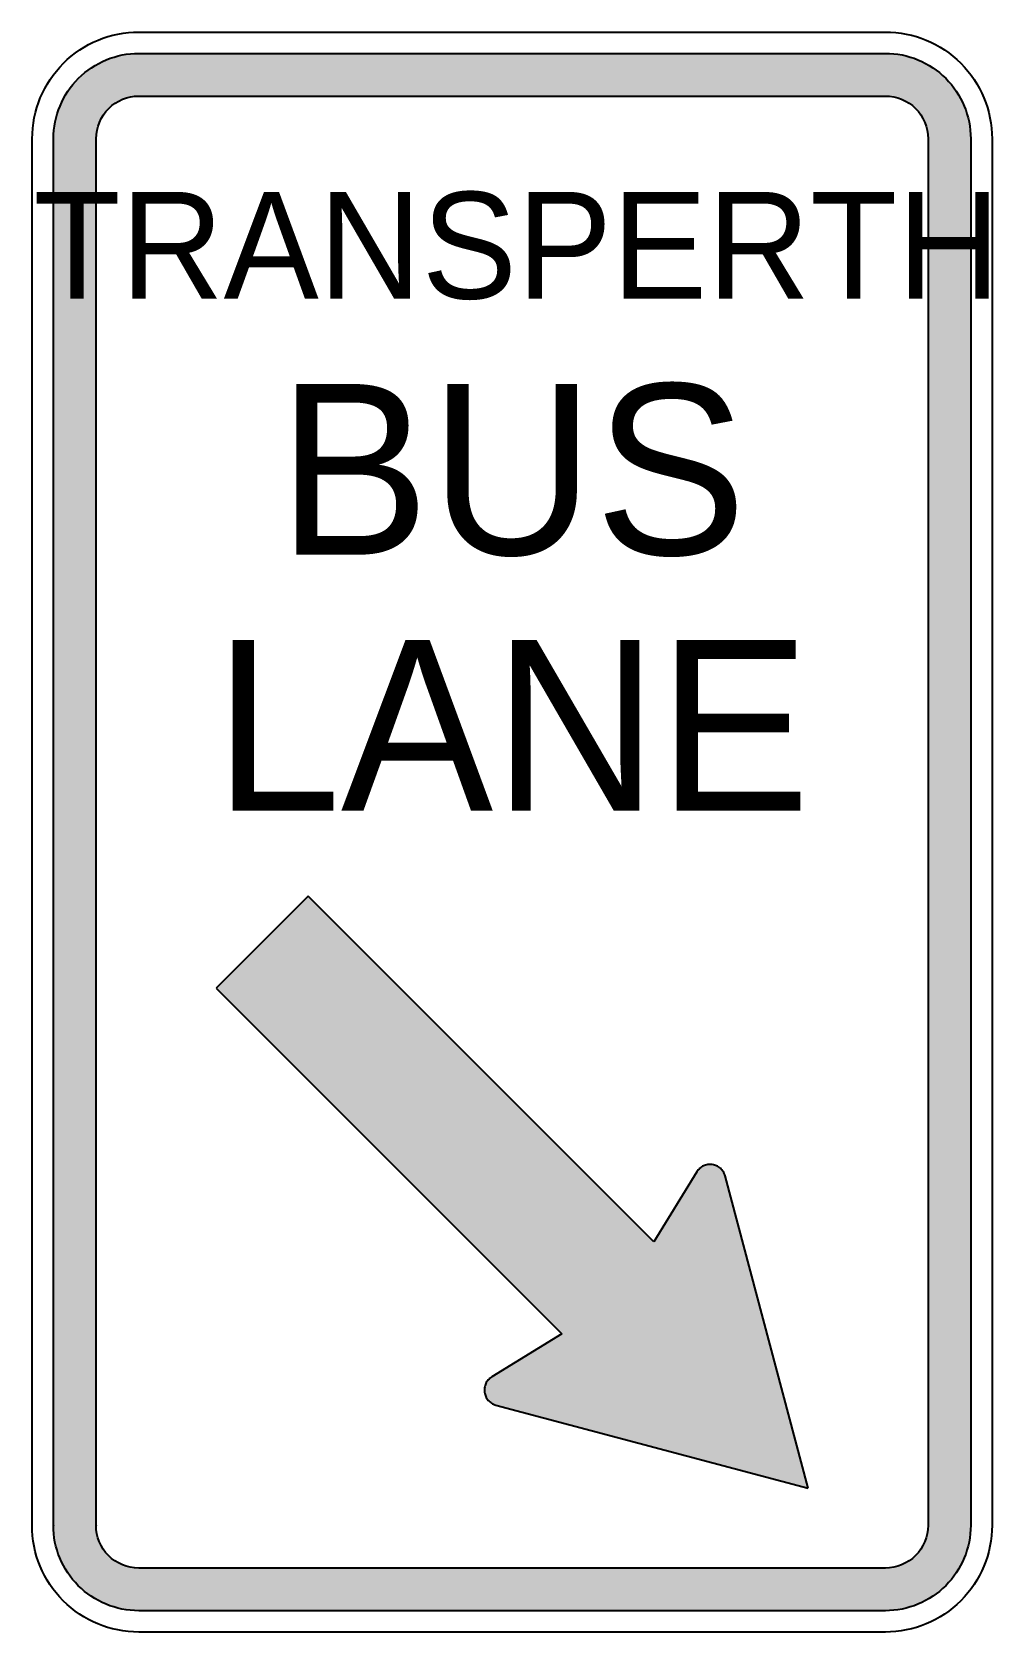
# Model space of a CAD drawing. Header units: millimetres. Extents: x 0 to 90, y 0 to 150.
import ezdxf
from ezdxf.enums import TextEntityAlignment as Align

# ---------------------------------------------------------------- set-up
doc = ezdxf.new("R2010")
doc.units = ezdxf.units.MM
doc.linetypes.add('CENTERX2', pattern=[101.6, 63.5, -12.7, 12.7, -12.7])
doc.layers.add('L25', color=1, linetype='Continuous')
doc.layers.add('L35', color=3, linetype='Continuous')
doc.styles.add('FHWAC', font='fhwa_c2000ex_ttf.ttf')
doc.styles.add('FHWAD', font='fhwa_d2000ex_ttf.ttf')

msp = doc.modelspace()

# ---------------------------------------------------------------- hatches: boundary and pattern name
at = {"layer": 'L25'}
h = msp.add_hatch(color=256, dxfattribs=at)
edge = h.paths.add_edge_path(flags=16)
edge.add_line((6.02, 10), (6.02, 140))
edge.add_arc((10.02, 140), 4, 90, 180, ccw=False)
edge.add_line((10.02, 144), (80, 144))
edge.add_arc((80, 140), 4, 0, 90, ccw=False)
edge.add_line((84, 140), (84, 10))
edge.add_arc((80, 10), 4, -90, 0, ccw=False)
edge.add_line((80, 6), (10, 6))
edge.add_arc((10, 10), 4, 180, 270, ccw=False)
edge.add_arc((6.01, 10), 0.0124, 0, 180, ccw=False)
edge = h.paths.add_edge_path()
edge.add_line((2.02, 10), (2.02, 140))
edge.add_arc((10.02, 140), 8, 90, 180, ccw=False)
edge.add_line((10.02, 148), (80, 148))
edge.add_arc((80, 140), 8, 0, 90, ccw=False)
edge.add_line((88, 140), (88, 10))
edge.add_arc((80, 10), 8, -90, 0, ccw=False)
edge.add_line((80, 2), (10, 2))
edge.add_arc((10, 10), 8, 180, 270, ccw=False)
edge.add_arc((2.01, 10), 0.0124, 0, 180, ccw=False)
at = {"layer": 'L25', "linetype": 'CENTERX2'}
h = msp.add_hatch(color=256, dxfattribs=at)
edge = h.paths.add_edge_path()
edge.add_line((17.25, 60.36), (49.66, 27.94))
edge.add_line((49.66, 27.94), (43.1, 23.91))
edge.add_arc((43.86, 22.67), 1.45, 121.569, 255.1185)
edge.add_line((43.48, 21.28), (72.75, 13.5))
edge.add_line((72.75, 13.5), (64.97, 42.77))
edge.add_arc((63.57, 42.39), 1.45, 14.8815, 148.431)
edge.add_line((62.34, 43.15), (58.31, 36.59))
edge.add_line((58.31, 36.59), (25.89, 69))
edge.add_line((25.89, 69), (17.25, 60.36))

# ---------------------------------------------------------------- linework, layer by layer
at = {"layer": 'L25'}
for points in [[(2.02, 10), (2.02, 140, -0.414214), (10.02, 148), (80, 148, -0.414214), (88, 140), (88, 10, -0.414214), (80, 2), (10, 2, -0.414214), (2, 10, -1)], [(6.02, 10), (6.02, 140, -0.414214), (10.02, 144), (80, 144, -0.414214), (84, 140), (84, 10, -0.414214), (80, 6), (10, 6, -0.414214), (6, 10, -1)]]:
    msp.add_lwpolyline(points, format="xyb", close=True, dxfattribs=at)
at = {"layer": 'L25', "linetype": 'CENTERX2'}
msp.add_lwpolyline([(17.25, 60.36), (49.66, 27.94), (43.1, 23.91, 0.659062), (43.48, 21.28), (72.75, 13.5), (64.97, 42.77, 0.659062), (62.34, 43.15), (58.31, 36.59), (25.89, 69)], format="xyb", close=True, dxfattribs=at)
at = {"layer": 'L35'}
msp.add_lwpolyline([(0.02, 10), (0.02, 140, -0.414214), (10.02, 150), (80, 150, -0.414214), (90, 140), (90, 10, -0.414214), (80, 0), (10, 0, -0.414214), (0, 10)], format="xyb", dxfattribs=at)

# ---------------------------------------------------------------- texts
at = {"layer": 'L25'}
for s, height, style, p in [('TRANSPERTH', 10, 'FHWAC', (45.46, 125)), ('BUS', 16, 'FHWAD', (45.01, 101)), ('LANE', 16, 'FHWAD', (45.01, 77))]:
    msp.add_text(s, height=height, dxfattribs=dict(at, style=style)).set_placement(p, align=Align.CENTER)

doc.saveas('drawing.dxf')
